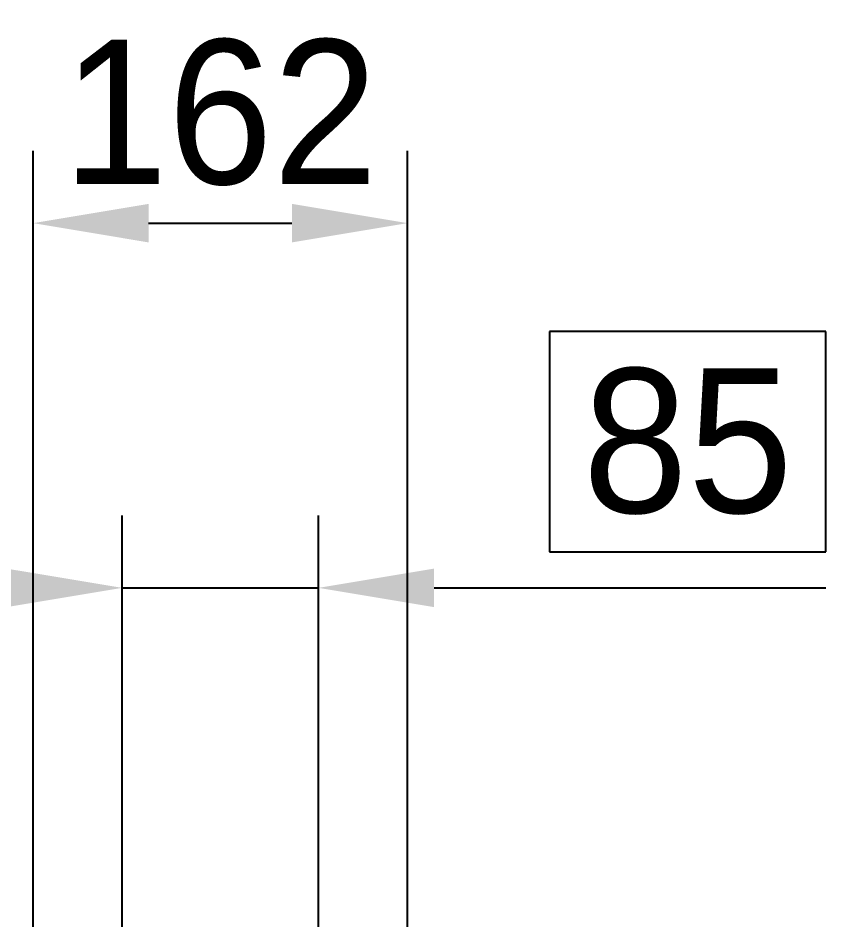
# Model space of a CAD drawing. Header units: inches. Extents: x 0 to 23821, y 0 to 11279.
# Drawn here: x 10289.9 to 10639.5, y 2784.7 to 3175 of the extents above; entities that cross this region are included whole.
import ezdxf

# ---------------------------------------------------------------- set-up
doc = ezdxf.new("R2010")
doc.units = ezdxf.units.IN
doc.header["$LTSCALE"] = 10
doc.header["$MEASUREMENT"] = 0
doc.layers.get('Defpoints').update_dxf_attribs({"color": 8})
doc.styles.add('SCI', font='')
doc.styles.get('SCI').set_extended_font_data('Gulim')
doc.dimstyles.new('SCH', dxfattribs={"dimtxt": 2.5, "dimasz": 2, "dimexe": 1.25, "dimexo": 0.625, "dimtad": 1, "dimdec": 8, "dimtxsty": 'SCI', "dimcen": 2.5, "dimclrd": 4, "dimclre": 4, "dimclrt": 7, "dimadec": 8, "dimazin": 2, "dimtfac": 1, "dimtdec": 8, "dimtmove": 0, "dimatfit": 3, "dimfxl": 1, "dimarcsym": 0})
doc.dimstyles.new('ST', dxfattribs={"dimscale": 25, "dimtxt": 2.5, "dimasz": 2, "dimexe": 1.25, "dimexo": 0.625, "dimgap": -0.625, "dimtad": 1, "dimdec": 8, "dimtxsty": 'SCI', "dimcen": 1, "dimclrd": 256, "dimclre": 256, "dimclrt": 2, "dimadec": 8, "dimazin": 2, "dimtfac": 1, "dimtdec": 8, "dimtmove": 0, "dimatfit": 3, "dimfxl": 1, "dimarcsym": 0})

# ---------------------------------------------------------------- blocks, each defined once
blk = doc.blocks.new('*D360')
at = {"color": 4, "lineweight": -2, "transparency": 16777216}
for p, q in [((10296.43, 2771.55), (10296.43, 3117.53)), ((10458.43, 2771.55), (10458.43, 3117.53)), ((10346.43, 3086.28), (10408.43, 3086.28))]:
    blk.add_line(p, q, dxfattribs=at)
at = {"color": 4, "transparency": 16777216}
for points in [[(10346.43, 3094.61), (10346.43, 3077.94), (10296.43, 3086.28)], [(10408.43, 3094.61), (10408.43, 3077.94), (10458.43, 3086.28)]]:
    blk.add_solid(points, dxfattribs=at)
at = {"layer": 'Defpoints', "color": 0, "transparency": 16777216}
for p in [(10458.43, 3086.28), (10296.43, 2755.92, -227228.55), (10458.43, 2755.92, -227228.55)]:
    blk.add_point(p, dxfattribs=at)
at = {"color": 7, "transparency": 16777216, "insert": (10377.43, 3134.02), "char_height": 62.5, "attachment_point": 5, "style": 'SCI'}
blk.add_mtext('162', dxfattribs=at)
blk = doc.blocks.new('*D385')
at = {"color": 1, "lineweight": -2, "true_color": 0xff0001, "transparency": 16777216}
for p, q in [((10639.48, 3039.4), (10519.93, 3039.4)), ((10519.93, 3039.4), (10519.93, 2944.07)), ((10639.48, 2944.07), (10639.48, 3039.4)), ((10334.93, 2758.65), (10334.93, 2959.7)), ((10419.93, 2758.65), (10419.93, 2959.7)), ((10519.93, 2944.07), (10639.48, 2944.07)), ((10284.93, 2928.45), (10234.93, 2928.45)), ((10334.93, 2928.45), (10419.93, 2928.45)), ((10469.93, 2928.45), (10639.48, 2928.45))]:
    blk.add_line(p, q, dxfattribs=at)
at = {"color": 1, "true_color": 0xff0001, "transparency": 16777216}
for points in [[(10284.93, 2936.78), (10284.93, 2920.11), (10334.93, 2928.45)], [(10469.93, 2936.78), (10469.93, 2920.11), (10419.93, 2928.45)]]:
    blk.add_solid(points, dxfattribs=at)
at = {"layer": 'Defpoints', "color": 0, "transparency": 16777216}
for p in [(10419.93, 2928.45), (10334.93, 2743.02, -227228.55), (10419.93, 2743.02, -227228.55)]:
    blk.add_point(p, dxfattribs=at)
at = {"color": 2, "transparency": 16777216, "insert": (10579.7, 2991.74), "char_height": 62.5, "attachment_point": 5, "style": 'SCI'}
blk.add_mtext('85', dxfattribs=at)

msp = doc.modelspace()

# ---------------------------------------------------------------- dimensions: what is measured, and where the dimension line sits
dim = msp.add_linear_dim(base=(10458.429344887, 3086.2755216986), p1=(10296.4293448874, 2755.9211114483, -227228.5508311125), p2=(10458.429344887, 2755.9211114483, -227228.5508311125), dimstyle='SCH', override={"dimscale": 25})
dim.commit()
dim.dimension.update_dxf_attribs({"geometry": '*D360', "text_midpoint": (10377.4293448872, 3134.0243565855)})
dim = msp.add_linear_dim(base=(10419.929344887, 2928.4482065798), p1=(10334.9293448874, 2743.0211114483, -227228.5508311125), p2=(10419.929344887, 2743.0211114483, -227228.5508311125), dimstyle='ST')
dim.commit()
dim.dimension.update_dxf_attribs({"geometry": '*D385', "text_midpoint": (10579.7038122638, 2991.7388190965)})

doc.saveas('drawing.dxf')
